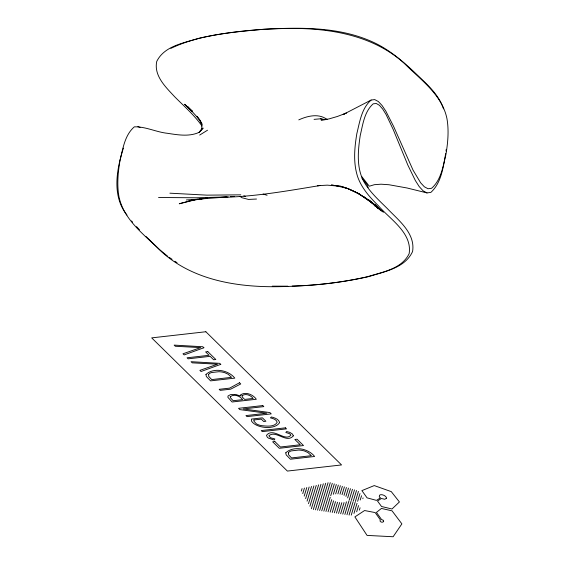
<?xml version="1.0" encoding="UTF-8"?>
<svg xmlns="http://www.w3.org/2000/svg" width="565" height="565" viewBox="0 0 565 565"><rect width="100%" height="100%" fill="white"/><g stroke="black" fill="none" stroke-linecap="round" stroke-linejoin="round"><path stroke-width="0.85" d="M445.7 153.567C443.172 166.986 441.512 182.686 430.89 192.375L427.006 192.919L407.153 188.011L388.988 184.741L381.064 184.197L374.362 184.691L369.319 186.224L361.593 176.393M446.025 151.032L446.244 149.344M301.315 491.07L302.07 488.591M302.755 493.591L304.429 488.054M304.189 496.112L306.795 487.517M305.63 498.634L309.154 486.988M307.063 501.162L311.52 486.451M308.497 503.683L313.886 485.914M309.938 506.205L316.245 485.384M311.372 508.726L318.611 484.848M313.335 509.517L320.969 484.311M315.432 509.849L323.335 483.774M317.537 510.174L325.694 483.245M319.635 510.499L328.06 482.708M321.739 510.831L330.271 482.68M323.844 511.156L332.291 483.28M325.941 511.48L330.235 497.313M330.716 495.731L334.303 483.88M328.046 511.812L331.74 499.622M333.357 494.276L336.323 484.48M330.144 512.137L333.583 500.802M335.666 493.916L338.343 485.081M332.248 512.462L335.525 501.642M337.87 493.916L340.363 485.681M334.346 512.794L337.552 502.221M339.989 494.184L342.383 486.281M336.45 513.119L339.65 502.568M342.044 494.665L344.403 486.882M338.555 513.444L341.811 502.688M344.029 495.371L346.423 487.482M340.653 513.776L344.057 502.539M345.921 496.388L348.443 488.082M342.757 514.101L346.479 501.812M347.645 497.956L350.455 488.676M344.855 514.425L348.972 500.858M349.227 499.997L352.475 489.276M346.959 514.757L351.027 501.332M351.282 500.484L354.495 489.876M349.057 515.082L353.083 501.805M353.337 500.964L356.515 490.477M351.246 515.118L355.138 502.278M355.392 501.452L358.443 491.381M353.958 513.458L357.016 503.344M357.631 501.317L359.983 493.556M356.663 511.791L358.549 505.569M360.23 500.004L361.529 495.731M359.368 510.124L360.075 507.794M362.829 498.69L363.069 497.899M123.396 148.122C116.595 169.549 111.693 195.956 126.97 215.032M201.839 128.785L199.049 132.542L203.005 128.142L201.839 128.785L201.663 123.078L201.988 124.54M203.005 128.142L199 132.401C189.07 136.885 177.897 134.908 167.537 133.312C156.314 132.168 145.509 126.44 134.308 126.85C124.731 135.12 122.88 148.807 119.999 160.474C117.993 172.382 116.842 184.621 118.947 196.599C123.89 220.632 145.551 235.598 161.795 251.955C193.788 280.72 238.656 287.514 280.205 286.646C309.408 286.074 338.64 283.263 367.165 276.801C382.102 272.097 401.489 269.258 409.145 253.699C412.415 232.907 390.238 219.495 378.486 205.886C370.011 197.468 361.699 188.286 357.673 176.824C353.083 162.882 354.481 147.896 356.833 133.665C359.714 122.005 361.558 108.318 371.141 100.04L374.708 99.595L378.352 101.531L382.081 105.514L385.86 111.199L393.565 126.32L413.022 170.079L420.643 182.813L424.364 186.796L428.016 188.738L431.575 188.293C441.159 180.016 443.009 166.329 445.891 154.662C447.89 142.761 449.041 130.515 446.936 118.544C442 94.51 420.332 79.538 404.088 63.181C372.102 34.416 327.227 27.628 285.685 28.497C256.475 29.062 227.243 31.873 198.725 38.335C183.787 43.039 164.401 45.878 156.738 61.437C153.687 75.823 165.806 87.187 174.677 96.763C184.07 106.241 194.318 115.069 202.016 126.066M170.849 48.385C199.72 34.585 232.589 32.24 264.046 29.196C300.333 27.417 338.449 26.583 372.307 41.796C391.58 50.433 407.054 65.046 422.048 79.538C430.89 87.879 439.669 97.074 443.518 108.89M199.692 135.056L207.517 130.211M371.141 100.04L343.209 114.49L346.303 113.078L337.383 116.475L328.929 118.933L321.104 120.034L325.094 119.773M298.793 119.879C307.48 115.896 318.907 113.12 327.142 119.561M194.282 199.756L179.267 203.76L197.609 199.184M194.021 199.72L188.943 200.808L204 198.569M205.738 198.315L207.468 198.068M203.202 198.548L198.894 199.12L228.14 196.895M205.787 198.209L207.51 197.976M314.069 119.37L320.482 118.798L325.122 119.589M230.767 196.677L234.263 196.387L230.859 196.627M158.539 197.496L196.705 197.785L226.6 196.924M186.386 199.961L201.401 198.951M256.51 199.035L248.501 199.431L241.954 197.729L240.026 196.436M220.632 197.34C254.158 196.924 287.147 190.906 320.115 185.518L317.382 185.708L327.283 185.151L341.119 186.351L331.316 185.03L333.943 185.391M240.803 194.847L206.931 195.144L169.903 193.181M287.868 286.18L272.238 286.165M292.19 286.038C318.229 285.424 344.212 282.196 369.595 276.363C385.083 271.433 405.077 267.902 412.584 251.524C415.558 233.218 398.487 220.343 387.272 208.513C378.451 199.784 368.931 191.302 363.083 180.171C356.416 166.272 358.033 150.255 360.23 135.494C362.843 124.561 364.34 111.672 373.211 103.819L376.283 103.487L379.419 105.295L382.675 109.031L386.057 114.469L393.106 129.258L407.824 165.044L415.374 180.588L419.202 186.563L423.086 190.829L427.006 192.919M335.674 185.624L347.934 188.597L359.142 193.809L347.934 188.597L342.637 186.853M320.482 118.798L322.876 119.483M243.805 195.886L245.408 196.345M263.099 194.056L267.09 195.257M341.917 186.641C355.004 190.447 366.332 198.294 377.053 206.479L358.45 193.442L369.595 200.992L383.296 212.037L369.595 200.992M137.874 126.398L140.064 127.563M169.26 257.379L172.085 259.314M174.917 261.256L177.036 262.704M364.27 196.839L375.513 205.639L369.227 200.18M191.034 110.02L192.347 111.051M167.84 256.411L159.337 249.44L146.017 236.488M369.242 200.215L381.318 210.9L374.15 204.233M190.377 109.504L184.564 104.235L192.333 111.46L187.375 106.326L198.937 118.996M374.242 204.474L378.515 208.81L374.263 204.339M136.511 226.586L139.47 229.778M362.031 178.243L367.137 184.854L368.133 187.693M131.546 220.936L132.584 222.172M199.099 119.081L197.129 116.665L201.493 123.043M371.367 201.691L375.033 206.19M201.571 123.057L199.516 119.561L201.966 125.197M285.777 452.812L286.173 454.853L290.41 459.218L314.627 456.478C308.313 448.335 293.256 445.616 285.777 452.812M205.957 374.468L206.352 376.509L210.59 380.874L234.807 378.133C228.493 369.99 213.436 367.271 205.957 374.468M240.266 395.203L240.33 396.023L235.612 394.398L230.492 394.645L228.027 395.987L227.893 397.336L232.109 401.998L256.326 399.257C253.141 394.483 245.033 391.164 240.266 395.203M230.273 396.694L230.365 397.682L233.176 400.719L242.646 399.646C240.104 395.938 234.002 393.636 230.273 396.694M383.67 521.177C383.254 523.423 378.564 521.693 380.372 519.885L375.181 512.582L364.58 510.534L354.891 516.904L367.052 535.401L393.113 536.75L401.885 523.882L392.054 510.845L381.432 508.436L376.438 512.384L381.594 519.602L383.084 520.139L383.67 521.177M253.925 419.965L253.989 421.257L256.326 423.807A10.474 4.146 3.9 0 0 261.461 425.643C266.468 426.095 274.18 427.345 277.182 422.373C276.525 419.421 272.966 418.517 270.416 417.874L271.391 416.956C274.526 417.775 278.686 418.976 279.633 422.5C275.317 430.191 256.065 428.447 251.524 421.087L251.474 419.082L262.414 417.846L265.896 421.264L263.707 421.511L261.284 419.131L253.925 419.965M208.612 374.517L208.732 376.417L211.72 379.588L231.558 377.342L228.147 374.221L224.764 372.688A9.951 3.934 3.9 0 0 218.839 371.706L211.522 372.54A9.958 3.941 3.9 0 0 208.612 374.517M288.433 452.862L288.553 454.761L291.54 457.933L311.379 455.687L307.967 452.565L304.584 451.032A9.958 3.941 3.9 0 0 298.659 450.051L291.342 450.884A9.965 3.941 3.9 0 0 288.433 452.862M241.954 395.761L242.533 397.322L244.666 399.42L253.148 398.459C250.804 395.112 245.408 393.148 241.954 395.761M293.334 435.848C286.441 443.906 276.038 429.697 268.898 435.735L270.43 437.72L274.865 438.977L274.202 440.05L268.495 438.136L267.337 437.239L266.461 435.368C273.227 426.801 284.972 442.254 290.94 435.135L289.57 433.673L285.855 432.507L286.589 431.505L289.796 432.38L292.472 434.054L293.334 435.848M386.432 498.21L384.779 499.283L381.41 498.492L377.491 501.014L381.53 506.501L391.983 509.009L399.413 501.96L391.277 491.628L374.249 485.575L361.89 490.618L367.081 497.857L376.438 500.378L380.429 497.885A10.474 4.146 3.9 0 1 379.284 496.593C378.748 493.415 383.84 494.77 385.217 496.141A10.481 4.146 3.9 0 1 386.291 497.405L386.432 498.21M239.511 382.752L229.623 388.134L219.192 389.313L220.251 390.351L230.682 389.172L240.747 383.96L239.511 382.752M203.866 347.765L184.148 354.919L182.982 353.782L200.646 347.595L175.327 346.26L174.147 345.109L202.835 346.755L203.866 347.765M220.767 364.354L201.048 371.509L199.89 370.372L217.546 364.185L192.227 362.85L191.055 361.699L219.743 363.344L220.767 364.354M205.851 331.747L151.688 337.877L287.387 471.069L341.55 464.939L205.851 331.747M207.807 351.628L205.618 351.875L209.099 355.293L187.072 357.786L188.131 358.824L210.159 356.331L213.641 359.757L215.83 359.51L207.807 351.628M262.767 405.571L238.55 408.318L239.871 409.611L266.793 413.227L245.959 415.586L247.018 416.624L271.235 413.884L269.915 412.584L243.197 408.947L263.827 406.616L262.767 405.571M285.452 427.839L261.235 430.579L262.287 431.618L286.504 428.877L285.452 427.839M274.844 441.54L272.655 441.788L279.287 448.292L303.504 445.552L297.049 439.217L294.859 439.471L300.255 444.761L280.417 447.007L274.844 441.54"/></g></svg>
